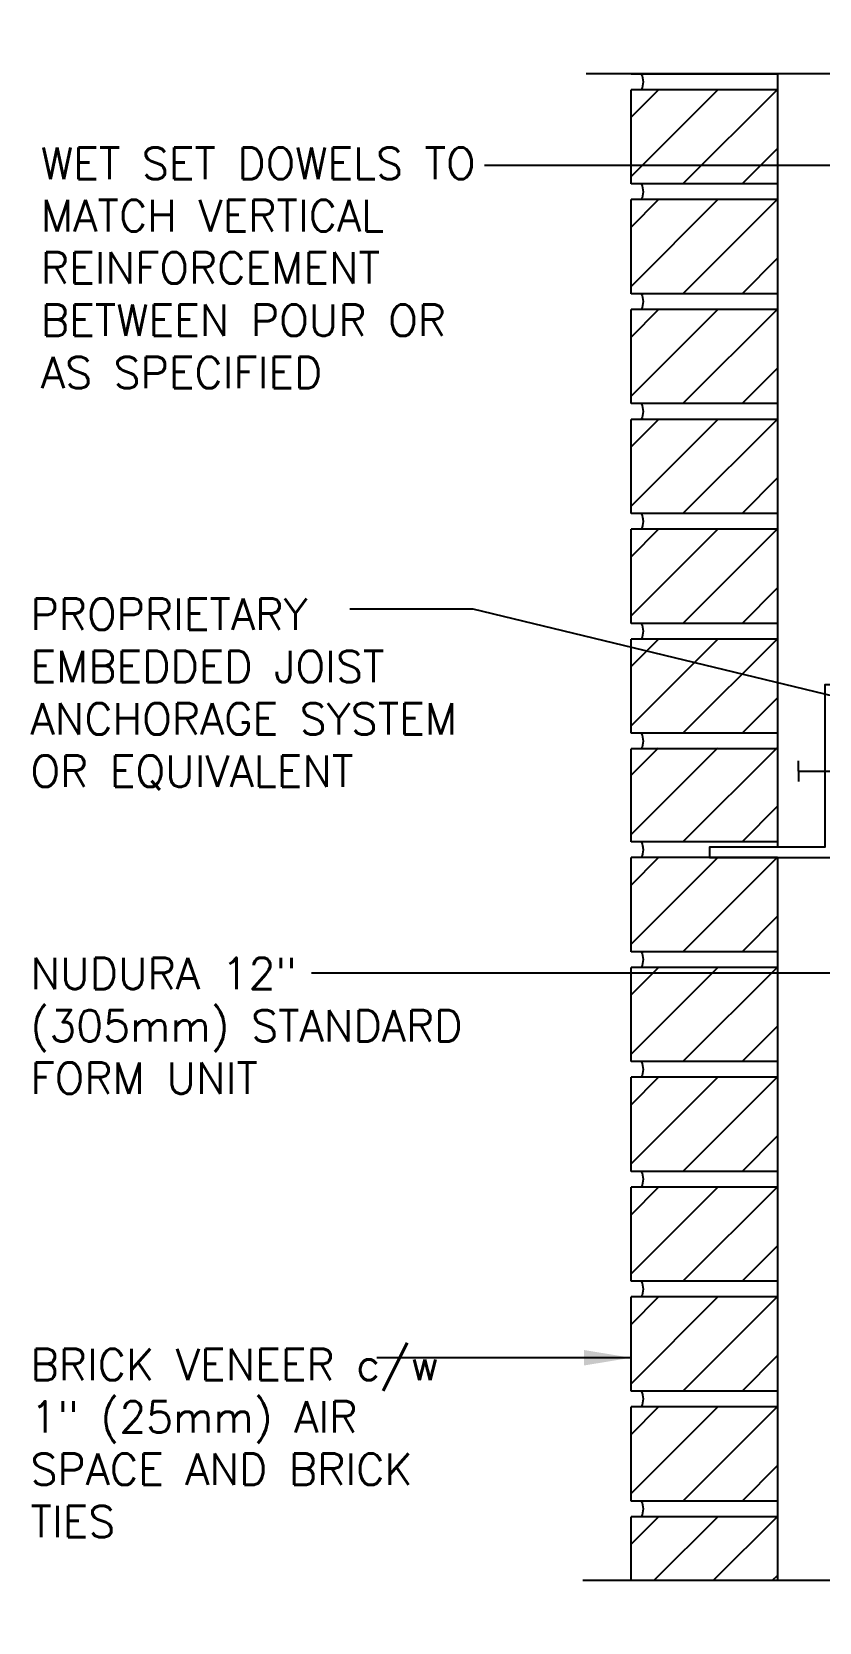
# Model space of a CAD drawing. Header units: inches. Extents: x 109 to 216, y 59 to 135.
# Drawn here: x 160.42 to 179.23, y 96.7 to 134.7 of the extents above; entities that cross this region are included whole.
import ezdxf

# ---------------------------------------------------------------- set-up
doc = ezdxf.new("R2010")
doc.units = ezdxf.units.IN
doc.header["$LTSCALE"] = 0.5
doc.header["$MEASUREMENT"] = 0
for name, color, linetype in [('HATCH', 12, 'Continuous'), ('line25', 2, 'Continuous'), ('LINE9', 9, 'Continuous'), ('TEXT', 4, 'Continuous')]:
    doc.layers.add(name, color=color, linetype=linetype)
doc.styles.add('DIM', font='romans.shx', dxfattribs={"width": 0.7})
doc.styles.add('ROMANS', font='romans.shx', dxfattribs={"height": 0.75})
doc.dimstyles.new('ext_12', dxfattribs={"dimscale": 12, "dimtxt": 0.09375, "dimasz": 0.09375, "dimexe": 0.09375, "dimexo": 0.0625, "dimgap": 0.0625, "dimtad": 1, "dimdec": 1, "dimzin": 3, "dimdsep": 46, "dimlunit": 4, "dimtxsty": 'DIM', "dimcen": 0.09, "dimdle": 0.09375, "dimclrt": 4, "dimadec": 0, "dimazin": 0, "dimtfac": 1, "dimtdec": 1, "dimtmove": 2, "dimatfit": 3, "dimfxl": 1, "dimfrac": 2, "dimtolj": 1, "dimtzin": 0, "dimarcsym": 0})

msp = doc.modelspace()

# ---------------------------------------------------------------- hatches: boundary and pattern name
at = {"layer": 'HATCH'}
h = msp.add_hatch(dxfattribs=at)
h.set_pattern_fill('ANSI31', color=256, scale=8, style=0)
h.set_pattern_definition([(45, (100.9523, 43.1165), (-0.707107, 0.707107), [])])
h.paths.add_polyline_path([(178.237, 133.704), (174.737, 133.704), (174.737, 133.694), (178.237, 133.694)])
h = msp.add_hatch(dxfattribs=at)
h.set_pattern_fill('ANSI31', color=256, scale=8, style=0)
h.set_pattern_definition([(45, (100.9523, 40.4915), (-0.707107, 0.707107), [])])
h.paths.add_polyline_path([(178.237, 131.069), (178.237, 133.319), (174.737, 133.319), (174.737, 131.069)])
h = msp.add_hatch(dxfattribs=at)
h.set_pattern_fill('ANSI31', color=256, scale=8, style=0)
h.set_pattern_definition([(45, (100.9523, 37.8665), (-0.707107, 0.707107), [])])
h.paths.add_polyline_path([(178.237, 128.444), (178.237, 130.694), (174.737, 130.694), (174.737, 128.444)])
h = msp.add_hatch(dxfattribs=at)
h.set_pattern_fill('ANSI31', color=256, scale=8, style=0)
h.set_pattern_definition([(45, (100.9523, 35.2415), (-0.707107, 0.707107), [])])
h.paths.add_polyline_path([(178.237, 125.819), (178.237, 128.069), (174.737, 128.069), (174.737, 125.819)])
h = msp.add_hatch(dxfattribs=at)
h.set_pattern_fill('ANSI31', color=256, scale=8, style=0)
h.set_pattern_definition([(45, (100.9523, 32.6165), (-0.707107, 0.707107), [])])
h.paths.add_polyline_path([(178.237, 123.194), (178.237, 125.444), (174.737, 125.444), (174.737, 123.194)])
h = msp.add_hatch(dxfattribs=at)
h.set_pattern_fill('ANSI31', color=256, scale=8, style=0)
h.set_pattern_definition([(45, (100.9523, 29.9915), (-0.707107, 0.707107), [])])
h.paths.add_polyline_path([(178.237, 120.569), (178.237, 122.819), (174.737, 122.819), (174.737, 120.569)])
h = msp.add_hatch(dxfattribs=at)
h.set_pattern_fill('ANSI31', color=256, scale=8, style=0)
h.set_pattern_definition([(45, (100.9523, 27.3665), (-0.707107, 0.707107), [])])
h.paths.add_polyline_path([(178.237, 117.944), (178.237, 120.194), (174.737, 120.194), (174.737, 117.944)])
h = msp.add_hatch(dxfattribs=at)
h.set_pattern_fill('ANSI31', color=256, scale=8, style=0)
h.set_pattern_definition([(45, (100.9523, 24.7713), (-0.707107, 0.707107), [])])
h.paths.add_polyline_path([(178.237, 115.349), (178.237, 117.599), (174.737, 117.599), (174.737, 115.349)])
h = msp.add_hatch(dxfattribs=at)
h.set_pattern_fill('ANSI31', color=256, scale=8, style=0)
h.set_pattern_definition([(45, (100.9523, 22.1463), (-0.707107, 0.707107), [])])
h.paths.add_polyline_path([(178.237, 112.724), (178.237, 114.974), (174.737, 114.974), (174.737, 112.724)])
h = msp.add_hatch(dxfattribs=at)
h.set_pattern_fill('ANSI31', color=256, scale=8, style=0)
h.set_pattern_definition([(45, (100.9523, 19.5213), (-0.707107, 0.707107), [])])
h.paths.add_polyline_path([(178.237, 110.099), (178.237, 112.349), (174.737, 112.349), (174.737, 110.099)])
h = msp.add_hatch(dxfattribs=at)
h.set_pattern_fill('ANSI31', color=256, scale=8, style=0)
h.set_pattern_definition([(45, (100.9523, 16.8963), (-0.707107, 0.707107), [])])
h.paths.add_polyline_path([(178.237, 107.474), (178.237, 109.724), (174.737, 109.724), (174.737, 107.474)])
h = msp.add_hatch(dxfattribs=at)
h.set_pattern_fill('ANSI31', color=256, scale=8, style=0)
h.set_pattern_definition([(45, (100.9523, 14.2713), (-0.707107, 0.707107), [])])
h.paths.add_polyline_path([(178.237, 104.849), (178.237, 107.099), (174.737, 107.099), (174.737, 104.849)])
h = msp.add_hatch(dxfattribs=at)
h.set_pattern_fill('ANSI31', color=256, scale=8, style=0)
h.set_pattern_definition([(45, (100.9523, 11.6463), (-0.707107, 0.707107), [])])
h.paths.add_polyline_path([(178.237, 102.224), (178.237, 104.474), (174.737, 104.474), (174.737, 102.224)])
h = msp.add_hatch(dxfattribs=at)
h.set_pattern_fill('ANSI31', color=256, scale=8, style=0)
h.set_pattern_definition([(45, (100.9523, 9.0213), (-0.707107, 0.707107), [])])
h.paths.add_polyline_path([(178.237, 99.599), (178.237, 101.849), (174.737, 101.849), (174.737, 99.599)])
h = msp.add_hatch(dxfattribs=at)
h.set_pattern_fill('ANSI31', color=256, scale=8, style=0)
h.set_pattern_definition([(45, (100.9523, 6.3963), (-0.707107, 0.707107), [])])
h.paths.add_polyline_path([(174.737, 97.704), (178.237, 97.704), (178.237, 99.224), (174.737, 99.224)])

# ---------------------------------------------------------------- linework, layer by layer
for centre in [(174.618, 133.507), (174.618, 130.882), (174.618, 128.257), (174.618, 125.632), (174.618, 123.007), (174.618, 120.382), (174.618, 117.757), (174.618, 115.162), (174.618, 112.537), (174.618, 109.912), (174.618, 107.287), (174.618, 104.662), (174.618, 102.037), (174.618, 99.412)]:
    msp.add_arc(centre, 0.413, 333.033, 26.967, dxfattribs=at)
at = {"layer": 'line25'}
for p, q in [((174.737, 133.694), (174.737, 133.704)), ((178.237, 133.694), (174.737, 133.694)), ((178.237, 133.704), (178.237, 115.224)), ((174.737, 131.069), (174.737, 133.319)), ((178.237, 133.319), (174.737, 133.319)), ((178.237, 131.069), (174.737, 131.069)), ((174.737, 128.444), (174.737, 130.694)), ((178.237, 130.694), (174.737, 130.694)), ((178.237, 128.444), (174.737, 128.444)), ((174.737, 125.819), (174.737, 128.069)), ((178.237, 128.069), (174.737, 128.069)), ((178.237, 125.819), (174.737, 125.819)), ((174.737, 123.194), (174.737, 125.444)), ((178.237, 125.444), (174.737, 125.444)), ((178.237, 123.194), (174.737, 123.194)), ((178.237, 122.819), (174.737, 122.819)), ((174.737, 120.569), (174.737, 122.819)), ((178.237, 120.569), (174.737, 120.569)), ((174.737, 117.944), (174.737, 120.194)), ((178.237, 120.194), (174.737, 120.194)), ((178.237, 117.944), (174.737, 117.944)), ((174.737, 115.349), (174.737, 117.569)), ((178.237, 117.569), (174.737, 117.569)), ((178.237, 115.349), (174.737, 115.349)), ((174.737, 112.724), (174.737, 114.974)), ((178.237, 114.974), (174.737, 114.974)), ((178.237, 114.974), (178.237, 97.704)), ((178.237, 112.724), (174.737, 112.724)), ((174.737, 110.099), (174.737, 112.349)), ((178.237, 112.349), (174.737, 112.349)), ((178.237, 110.099), (174.737, 110.099)), ((178.237, 109.724), (174.737, 109.724)), ((174.737, 107.474), (174.737, 109.724)), ((178.237, 107.474), (174.737, 107.474)), ((178.237, 107.099), (174.737, 107.099)), ((174.737, 104.849), (174.737, 107.099)), ((178.237, 104.849), (174.737, 104.849)), ((178.237, 104.474), (174.737, 104.474)), ((174.737, 102.224), (174.737, 104.474)), ((178.237, 102.224), (174.737, 102.224)), ((178.237, 101.849), (174.737, 101.849)), ((174.737, 99.599), (174.737, 101.849)), ((178.237, 99.599), (174.737, 99.599)), ((178.237, 99.224), (174.737, 99.224)), ((174.737, 97.704), (174.737, 99.224))]:
    msp.add_line(p, q, dxfattribs=at)
at = {"layer": 'LINE9', "linetype": 'Continuous'}
for q in [(178.737, 117.287), (180.737, 117.037), (178.737, 116.787)]:
    msp.add_line((178.737, 117.037), q, dxfattribs=at)
at = {"layer": 'LINE9'}
for points in [[(173.662, 133.704), (185.711, 133.704), (186.711, 134.704), (186.711, 132.704), (187.711, 133.704), (198.987, 133.704)], [(173.588, 97.704), (185.636, 97.704), (186.636, 98.704), (186.636, 96.704), (187.636, 97.704), (198.912, 97.704)]]:
    msp.add_lwpolyline(points, dxfattribs=at)
msp.add_lwpolyline([(179.612, 119.099), (179.362, 119.099), (179.362, 115.224), (176.612, 115.224), (176.612, 114.974), (179.612, 114.974)], close=True, dxfattribs=at)

# ---------------------------------------------------------------- texts
at = {"layer": 'TEXT', "char_height": 0.75, "attachment_point": 4, "style": 'ROMANS'}
for s, insert, width in [('WET SET DOWELS TO MATCH VERTICAL REINFORCEMENT BETWEEN POUR OR AS SPECIFIED', (160.642, 129.061), 11.5508), ('PROPRIETARY EMBEDDED JOIST ANCHORAGE SYSTEM OR EQUIVALENT', (160.392, 118.878), 12.48719), ('NUDURA 12" (305mm) STANDARD FORM UNIT', (160.392, 110.955), 11.69947), ('BRICK VENEER c/w 1" (25mm) AIR SPACE AND BRICK TIES', (160.392, 100.983), 10.8749)]:
    msp.add_mtext(s, dxfattribs=dict(at, insert=insert, width=width))

# ---------------------------------------------------------------- leaders
at = {"layer": 'TEXT'}
for points, override in [([(185.338, 131.512), (171.236, 131.507)], {"dimgap": 0.0625, "dimtad": 0}), ([(193.277, 115.504), (170.961, 120.91), (168.023, 120.91)], {"dimtad": 0}), ([(181.365, 112.21), (167.107, 112.21)], {"dimgap": 0.0625, "dimtad": 0}), ([(174.737, 103.022), (168.661, 103.022)], {"dimgap": 0.0625, "dimtad": 0})]:
    msp.add_leader(points, dimstyle='ext_12', override=override, dxfattribs=at)

doc.saveas('drawing.dxf')
